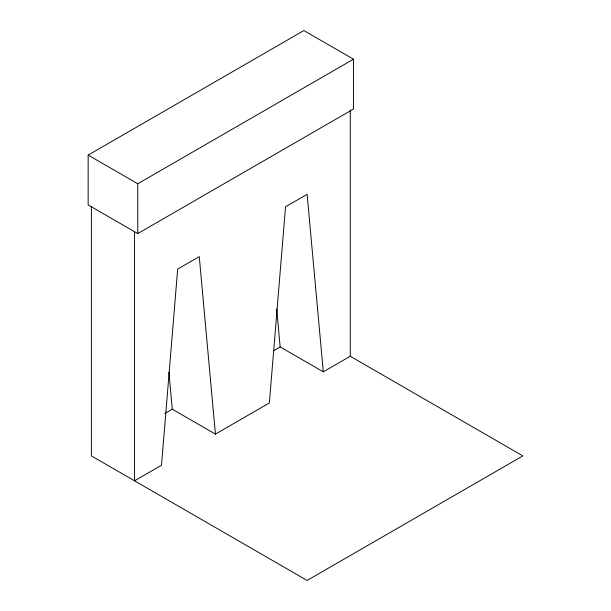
<?xml version="1.0" encoding="UTF-8"?>
<svg xmlns="http://www.w3.org/2000/svg" width="611" height="611" viewBox="0 0 611 611"><rect width="100%" height="100%" fill="white"/><g stroke="black" fill="none" stroke-linecap="round" stroke-linejoin="round"><path stroke-width="0.92" d="M88.152 155.102L303.881 30.55L353.502 59.198L353.502 109.018L137.765 233.57L88.152 204.922L88.152 155.102L137.765 183.751L353.502 59.198M164.932 413.441L172.287 409.194L215.431 434.1L269.367 402.962L285.543 206.793L307.119 194.336L323.295 371.824L350.263 356.259L522.848 455.898L307.119 580.45L91.383 455.898L91.383 206.793M273.613 350.691L280.151 346.918L323.295 371.824M276.691 308.952L280.151 346.918M215.431 434.1L199.255 256.612L177.679 269.069L161.503 465.238L134.535 480.811L134.535 231.699M168.911 372.175L172.287 409.194M350.263 110.011L350.263 356.259M137.765 183.751L137.765 233.57"/></g></svg>
